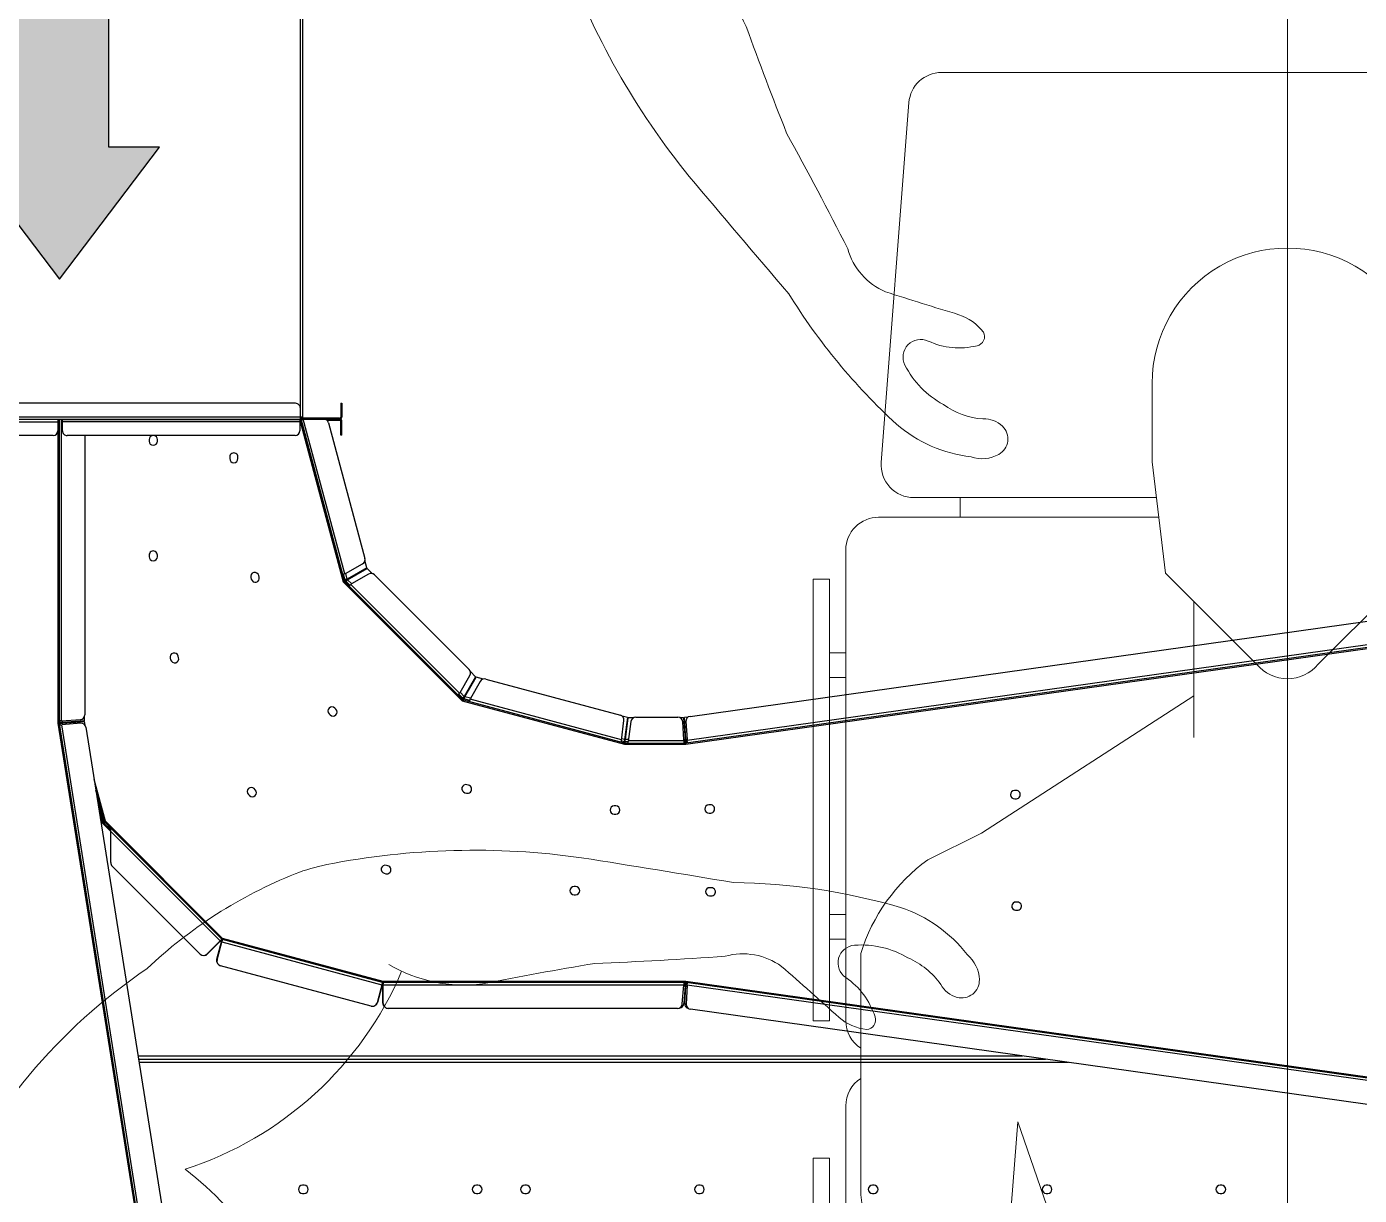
# Model space of a CAD drawing. Header units: millimetres. Extents: x 2822564 to 2991989, y -324396 to -253399.
# Drawn here: x 2856293 to 2857119, y -310785 to -310060 of the extents above; entities that cross this region are included whole.
import ezdxf

# ---------------------------------------------------------------- set-up
doc = ezdxf.new("R2010")
doc.units = ezdxf.units.MM
doc.linetypes.add('12017_XPLAN_GROUND$0$HIDDEN', pattern=[0.375, 0.25, -0.125])
doc.linetypes.add('DASHDOT', pattern=[1, 0.5, -0.25, 0, -0.25])
for name, color, linetype, lineweight in [("'new furniture'", 252, 'Continuous', 9), ('ARCHMED-Fur-S', 8, 'Continuous', 9), ('bed', 31, 'Continuous', 5), ('KATCHIN', 253, '12017_XPLAN_GROUND$0$HIDDEN', 5)]:
    doc.layers.add(name, color=color, linetype=linetype, lineweight=lineweight)
doc.layers.add('AX', color=1, linetype='DASHDOT')
doc.layers.add('LAF Detail', color=7, linetype='Continuous')
doc.styles.add('DIM METRES', font='italic8.shx', dxfattribs={"width": 0.53})
doc.styles.add('متر', font='italic.shx')
doc.dimstyles.new('metres', dxfattribs={"dimtxt": 0.18, "dimasz": 0.05, "dimexe": 0.1, "dimexo": 0.1, "dimgap": 0.01, "dimtad": 0, "dimzin": 0, "dimdsep": 46, "dimtxsty": 'DIM METRES', "dimcen": 0.09, "dimclrd": 256, "dimclre": 256, "dimclrt": 3, "dimadec": 0, "dimazin": 0, "dimtfac": 1, "dimtofl": 0, "dimtmove": 0, "dimatfit": 3, "dimfxl": 1, "dimtolj": 1, "dimtzin": 0, "dimarcsym": 0})

# ---------------------------------------------------------------- blocks, each defined once
blk = doc.blocks.new('*D20')
at = {"lineweight": -2, "transparency": 16777216}
for p, q in [((-64.11, -1089.55), (-64.11, -1089.85)), ((-64.06, -1089.75), (-32.34, -1089.75)), ((-0.05, -1089.75), (-31.77, -1089.75)), ((0, -1089.55), (0, -1089.85))]:
    blk.add_line(p, q, dxfattribs=at)
at = {"transparency": 16777216}
for points in [[(-64.06, -1089.75), (-64.06, -1089.76), (-64.11, -1089.75)], [(-0.05, -1089.75), (-0.05, -1089.76), (0, -1089.75)]]:
    blk.add_solid(points, dxfattribs=at)
at = {"layer": 'Defpoints', "color": 0, "transparency": 16777216}
for p in [(0, 997.5), (-64.11, -1042.5), (-64.11, -1089.75)]:
    blk.add_point(p, dxfattribs=at)
at = {"transparency": 16777216, "insert": (-32.06, -1089.75), "char_height": 0.15, "attachment_point": 5, "style": 'متر'}
blk.add_mtext('\\A1;64.11', dxfattribs=at)
blk = doc.blocks.new('N_1210DE-00037-200612191001')
at = {"layer": 'ARCHMED-Fur-S'}
for centre, radius, start, end in [((-10.669, 64.953), 1.92, 66.21196, 114.37964), ((-9.855, 59.081), 7.789, 101.90429, 136.25202), ((-10.298, 65.795), 1, 319.5394, 66.21196), ((-9.819, 60.246), 4.461, 100.02537, 130.95898), ((-10.638, 66.085), 1.446, 271.68318, 319.5394), ((10.289, 41.226), 34.702, 137.95474, 153.73238), ((-9.892, 59.315), 5.159, 123.54411, 158.49239), ((-13.761, 60.84), 1, 158.49239, 300.23354), ((-11.162, 56.379), 4.163, 81.46629, 120.23354), ((-10.601, 59.969), 0.53, 337.33038, 83.8286), ((-12.607, 61.358), 2.961, 294.23222, 327.44071), ((63.826, -126.759), 200.093, 112.08086, 113.32409), ((552.983, -349.481), 702.958, 144.71444, 145.421556), ((-13.628, 53.713), 3.717, 118.42029, 169.8089), ((-223.277, 135.675), 221.455, 336.55422, 338.46087), ((10.05, 25.536), 43.103, 146.26804, 165.45579), ((190.55, -13.648), 219.368, 163.7977, 165.47646), ((-29.752, 44.023), 8.376, 303.88537, 341.49979), ((-39.406, 24.402), 19.945, 352.27503, 41.28894), ((-21.993, 33.849), 10, 165.45579, 176.09594), ((-5.76, 32.741), 26.271, 176.09594, 197.83908), ((0.958, 29.385), 32.07, 188.41204, 220.503), ((-11.96, 6.897), 16.696, 75.65071, 117.39157)]:
    blk.add_arc(centre, radius, start, end, dxfattribs=at)
blk = doc.blocks.new('LAF')
at = {"ltscale": 10}
h = blk.add_hatch(color=150, dxfattribs=at)
h.dxf.hatch_style = 1
h.paths.add_polyline_path([(-273.79, 804.93), (-273.79, 866.18), (-470.79, 866.18), (-470.79, 897.68), (-552.75, 835.56), (-470.79, 773.44), (-470.79, 804.93)])
h.paths.add_polyline_path([(76.21, 804.93), (76.21, 866.18), (-120.79, 866.18), (-120.79, 897.68), (-202.75, 835.56), (-120.79, 773.44), (-120.79, 804.93)])
h.paths.add_polyline_path([(563, -606.23), (501.75, -606.23), (501.75, -803.23), (470.25, -803.23), (532.38, -885.19), (594.5, -803.23), (563, -803.23)])
h.paths.add_polyline_path([(563, -256.23), (501.75, -256.23), (501.75, -453.23), (470.25, -453.23), (532.38, -535.19), (594.5, -453.23), (563, -453.23)])
h.paths.add_polyline_path([(1174.11, 730.81), (1174.11, 792.06), (977.11, 792.06), (977.11, 823.56), (895.15, 761.44), (977.11, 699.31), (977.11, 730.81)])
h.paths.add_polyline_path([(1611.22, 730.81), (1611.22, 792.06), (1414.22, 792.06), (1414.22, 823.56), (1332.26, 761.44), (1414.22, 699.31), (1414.22, 730.81)])
blk.add_lwpolyline([(1174.11, 730.81), (1174.11, 792.06), (977.11, 792.06), (977.11, 823.56), (895.15, 761.44), (977.11, 699.31), (977.11, 730.81)], close=True, dxfattribs=at)
at = {"layer": 'LAF Detail', "color": 3, "linetype": 'Continuous', "lineweight": 25}
for p, q in [((808.17, 610.93), (808.17, 933.48)), ((806.77, 909.18), (806.77, 761.63)), ((809.57, 610.58), (809.57, 910.58)), ((798.17, 765.28), (798.17, 905.48)), ((818.17, 614.98), (818.17, 905.18)), ((619.5, 761.53), (152.11, 687.5)), ((619.75, 762.28), (152.78, 688.32)), ((618.47, 761.36), (618.7, 759.88)), ((618.58, 760.67), (619.75, 760.86)), ((619.5, 761.53), (619.61, 760.84)), ((619.63, 760.87), (619.61, 760.84)), ((808.17, 762.28), (619.75, 762.28)), ((619.86, 760.17), (619.75, 760.86)), ((619.97, 760.88), (621.16, 760.88)), ((619.97, 760.18), (619.97, 760.88)), ((620.11, 760.88), (620.08, 760.91)), ((808.17, 761.58), (620.11, 761.58)), ((620.11, 760.88), (620.11, 761.58)), ((621.16, 760.08), (621.16, 761.58)), ((657.9, 761.58), (657.89, 761.58)), ((808.17, 761.63), (658.26, 761.63)), ((143.28, 684.68), (618.68, 759.98)), ((619.72, 748.19), (618.7, 759.88)), ((618.75, 759.28), (619.72, 759.44)), ((619.72, 759.44), (620.79, 745.84)), ((621.29, 745.88), (620.22, 759.48)), ((620.22, 759.48), (621.2, 759.48)), ((621.16, 760.18), (808.17, 760.18)), ((621.16, 760.08), (621.98, 748.37)), ((798.17, 615.28), (798.17, 756.53)), ((801.17, 759.53), (808.17, 759.53)), ((806.77, 612.28), (806.77, 759.53)), ((808.17, 759.53), (808.17, 612.28)), ((617.2, 744.96), (148.53, 670.73)), ((618.45, 745.47), (620.79, 745.84)), ((620.84, 751.65), (620.35, 751.52)), ((620.4, 750.81), (620.89, 750.94)), ((620.46, 750.1), (620.95, 750.23)), ((620.51, 749.39), (621, 749.52)), ((621.29, 745.88), (623.66, 745.88)), ((798.17, 745.58), (624.97, 745.58)), ((565.09, 736.71), (558.17, 734.86)), ((571.7, 737.76), (558.35, 734.18)), ((558.78, 733.57), (578.31, 738.81)), ((558.9, 732.88), (584.93, 739.85)), ((476.58, 674.18), (531.14, 728.74)), ((557.54, 734.5), (484.79, 661.74)), ((485.78, 660.75), (558.35, 733.32)), ((486.22, 660.2), (558.9, 732.88)), ((533.26, 729.62), (554.65, 729.62)), ((558.04, 734), (553.66, 729.62)), ((558.35, 733.32), (557.86, 733.82)), ((558.78, 733.57), (558.6, 734.25)), ((409.38, 135.81), (409.38, 712.05)), ((411.38, 712.36), (411.38, 150.04)), ((413.38, 712.68), (413.38, 164.27)), ((724.04, 705.78), (723.04, 705.78)), ((795.67, 705.78), (794.67, 705.78)), ((723.04, 700.68), (724.04, 700.68)), ((794.67, 700.68), (795.67, 700.68)), ((660.05, 692.7), (659.08, 692.44)), ((660.4, 687.52), (661.37, 687.78)), ((485.78, 660.75), (476.58, 669.94)), ((485.1, 661.06), (476.61, 669.55)), ((444.26, 568.12), (469.3, 661.56)), ((472.97, 663.68), (485.53, 660.32)), ((473.33, 663.85), (484.92, 660.75)), ((483.57, 661.11), (483.5, 660.86)), ((484.29, 662.23), (484.11, 662.05)), ((485.28, 661.24), (485.1, 661.06)), ((484.17, 660.68), (457.58, 561.44)), ((458.94, 561.08), (485.53, 660.32)), ((459.57, 560.74), (486.22, 660.2)), ((484.92, 660.75), (484.85, 660.5)), ((784.86, 655.78), (783.86, 655.78)), ((783.86, 650.68), (784.86, 650.68)), ((575.56, 644.24), (574.86, 643.53)), ((578.46, 639.93), (579.17, 640.64)), ((710.05, 642.7), (709.08, 642.44)), ((710.4, 637.52), (711.37, 637.78)), ((807.81, 612.28), (707.45, 585.39)), ((807.99, 611.6), (708.24, 584.88)), ((808.17, 612.28), (801.17, 612.28)), ((807.81, 612.28), (808.35, 610.25)), ((808.17, 611.98), (1257.5, 611.98)), ((809.57, 611.58), (808.17, 611.58)), ((808.87, 611.09), (808.87, 611.58)), ((328.08, 610.65), (328.08, 609.65)), ((333.17, 609.65), (333.17, 610.65)), ((712.37, 584.53), (808.35, 610.25)), ((808.35, 610.25), (808.35, 587.68)), ((808.87, 609.88), (808.35, 609.88)), ((808.87, 587.68), (808.87, 609.88)), ((1257.5, 610.58), (809.57, 610.58)), ((807.31, 595.17), (808.35, 595.45)), ((807.65, 595.26), (807.65, 587.68)), ((625.56, 594.24), (624.86, 593.53)), ((628.46, 589.93), (629.17, 590.64)), ((806.13, 594.54), (721.99, 572)), ((798.35, 586.28), (798.35, 586.98)), ((798.35, 586.98), (806.95, 586.98)), ((801.35, 586.98), (801.35, 586.28)), ((806.95, 586.98), (806.95, 586.28)), ((807.65, 587.68), (808.87, 587.68)), ((809.57, 586.98), (809.57, 586.28)), ((818.17, 586.98), (809.57, 586.98)), ((815.17, 586.28), (815.17, 586.98)), ((818.17, 586.98), (818.17, 586.28)), ((707.45, 585.39), (633.71, 511.65)), ((707.49, 584.44), (634.65, 511.61)), ((638.4, 513.37), (705.73, 580.7)), ((704.74, 581.69), (706.15, 580.27)), ((705.23, 581.19), (707.99, 583.95)), ((712.25, 569.71), (706.15, 580.27)), ((706.2, 580.18), (708.71, 582.69)), ((707.49, 584.44), (707.99, 583.95)), ((708.4, 583.37), (707.91, 583.87)), ((708.42, 584.2), (708.24, 584.88)), ((708.53, 584.23), (708.42, 584.2)), ((708.53, 584.23), (712.19, 585.21)), ((708.72, 583.55), (708.53, 584.23)), ((708.71, 582.69), (715.75, 570.5)), ((709.15, 582.94), (712.58, 583.86)), ((716.19, 570.75), (709.15, 582.94)), ((712.52, 583.95), (712.01, 585.88)), ((712.52, 583.95), (718.62, 573.39)), ((798.35, 586.28), (806.95, 586.28)), ((818.17, 586.28), (809.57, 586.28)), ((712.48, 567.23), (715.75, 570.5)), ((716.19, 570.75), (720.65, 571.95)), ((458.94, 561.08), (446.38, 564.44)), ((458.2, 561.02), (446.6, 564.12)), ((711.77, 566.09), (653.01, 507.33)), ((442.87, 378.19), (442.87, 557.58)), ((445.87, 560.58), (458.87, 560.58)), ((446.17, 560.84), (458.17, 560.84)), ((456.77, 560.84), (456.77, 560.58)), ((456.91, 561.62), (456.84, 561.38)), ((457.47, 560.58), (457.47, 374.17)), ((458.17, 560.84), (458.17, 560.58)), ((458.26, 561.26), (458.2, 561.02)), ((458.87, 373.33), (458.87, 560.58)), ((459.57, 372.98), (459.57, 560.74)), ((526.66, 560.02), (526.4, 559.05)), ((531.32, 557.73), (531.58, 558.7)), ((635.15, 511.11), (637.91, 513.87)), ((636.4, 510.39), (638.92, 512.9)), ((638.83, 512.95), (637.41, 514.36)), ((638.83, 512.95), (649.38, 506.85)), ((576.66, 510.02), (576.4, 509.05)), ((581.32, 507.73), (581.58, 508.7)), ((633.71, 511.65), (606.77, 411.11)), ((634.22, 510.86), (607.56, 411.35)), ((609.42, 412.88), (634.57, 506.73)), ((633.21, 507.09), (635.15, 506.57)), ((633.89, 506.91), (634.9, 510.68)), ((634.22, 510.86), (634.9, 510.68)), ((635.15, 511.11), (634.65, 511.61)), ((635.55, 510.38), (634.87, 510.57)), ((645.7, 500.48), (635.15, 506.57)), ((635.73, 510.7), (635.23, 511.19)), ((635.24, 506.52), (636.15, 509.95)), ((636.15, 509.95), (648.35, 502.91)), ((648.6, 503.35), (636.4, 510.39)), ((648.6, 503.35), (651.87, 506.62)), ((328.08, 502.88), (328.08, 501.88)), ((333.17, 501.88), (333.17, 502.88)), ((647.1, 497.1), (624.73, 413.6)), ((647.15, 498.45), (648.35, 502.91)), ((328.08, 472.88), (328.08, 471.88)), ((333.17, 471.88), (333.17, 472.88)), ((513.32, 442.33), (513.32, 441.33)), ((518.42, 441.33), (518.42, 442.33)), ((563.32, 417.45), (563.32, 416.45)), ((568.42, 416.45), (568.42, 417.45)), ((609.02, 412.93), (608.05, 413.19)), ((606.77, 411.11), (606.77, 372.98)), ((607.47, 410.68), (607.47, 373.33)), ((607.47, 410.68), (608.17, 410.68)), ((607.47, 408.77), (608.47, 408.77)), ((608.24, 411.17), (607.56, 411.35)), ((608.87, 410.74), (608.17, 410.74)), ((608.17, 408.77), (608.17, 410.74)), ((608.22, 411.11), (608.73, 413.01)), ((608.9, 410.92), (608.22, 411.11)), ((620.89, 407.03), (608.47, 408.77)), ((608.87, 374.17), (608.87, 408.72)), ((609.02, 412.93), (621.46, 411.4)), ((609.57, 410.49), (623.17, 408.7)), ((609.57, 408.62), (609.57, 410.49)), ((609.64, 410.99), (610.12, 412.79)), ((623.24, 409.2), (609.64, 410.99)), ((623.17, 405.37), (623.17, 408.7)), ((623.24, 409.2), (624.1, 412.42)), ((623.47, 404.06), (623.47, 377.95)), ((382.48, -160.48), (457.33, 372.1)), ((385.1, -151.9), (458.83, 372.73)), ((385.92, -151.08), (459.57, 372.98)), ((457.23, 372.11), (445.44, 372.73)), ((445.61, 375.2), (457.37, 374.17)), ((445.93, 373.69), (456.74, 372.93)), ((456.77, 373.43), (445.96, 374.18)), ((456.74, 372.93), (456.63, 372.14)), ((456.77, 374.22), (456.77, 373.43)), ((457.23, 372.11), (458.71, 371.9)), ((458.87, 374.17), (457.37, 374.17)), ((457.46, 373.08), (458.16, 372.98)), ((457.47, 373.18), (458.17, 373.18)), ((458.16, 372.98), (458.02, 372)), ((458.14, 372.83), (458.83, 372.73)), ((458.17, 374.17), (458.17, 373.18)), ((458.87, 373.33), (458.17, 373.33)), ((606.77, 372.98), (680.42, -151.08)), ((609.47, 374.17), (607.47, 374.17)), ((608.17, 373.33), (607.47, 373.33)), ((607.51, 372.73), (608.21, 372.83)), ((607.51, 372.73), (681.25, -151.9)), ((607.63, 371.9), (609.61, 372.18)), ((608.17, 373.18), (608.17, 374.17)), ((608.87, 373.18), (608.17, 373.18)), ((608.88, 373.08), (608.19, 372.98)), ((608.32, 372), (608.19, 372.98)), ((608.94, 373.03), (608.88, 373.08)), ((683.86, -160.48), (609.02, 372.1)), ((609.47, 374.17), (620.68, 374.95)), ((623.17, 374.38), (609.57, 373.43)), ((609.57, 373.43), (609.57, 374.18)), ((609.61, 372.93), (623.21, 373.88)), ((620.82, 372.97), (609.61, 372.18)), ((609.71, 372.19), (609.61, 372.93)), ((623.17, 374.38), (623.17, 376.64)), ((623.52, 371.64), (623.21, 373.88)), ((328.08, 365.1), (328.08, 364.1)), ((333.17, 364.1), (333.17, 365.1)), ((368.44, -155.47), (442.31, 370.15)), ((624, 370.39), (697.91, -155.47)), ((512.64, 358.33), (512.59, 357.33)), ((517.68, 357.09), (517.73, 358.09)), ((564.01, 358.57), (564.05, 357.57)), ((569.15, 357.81), (569.1, 358.81)), ((328.08, 257.32), (328.08, 256.32)), ((333.17, 256.32), (333.17, 257.32)), ((503.75, 168.56), (503.7, 167.56)), ((508.79, 167.33), (508.84, 168.32)), ((572.89, 169.05), (572.93, 168.05)), ((578.03, 168.29), (577.98, 169.28)), ((328.08, 149.55), (328.08, 148.55)), ((333.17, 148.55), (333.17, 149.55)), ((328.08, 41.77), (328.08, 40.77)), ((333.17, 40.77), (333.17, 41.77))]:
    blk.add_line(p, q, dxfattribs=at)
for centre, radius, start, end in [((618.62, 762.23), 1.13, 321.36122, 2.08293), ((616.49, 761.86), 3.29, 341.83748, 7.24763), ((611.77, 762.01), 7.98, 352.42926, 1.9279), ((624.11, 760.06), 4.43, 169.60569, 188.08363), ((620.87, 762.41), 1.13, 186.91707, 227.63878), ((623.04, 762.38), 3.29, 181.75237, 207.16252), ((627.67, 763.26), 7.98, 187.0721, 196.57074), ((619.97, 759.48), 1.4, 90, 99), ((615.79, 759.41), 4.43, 0.91633, 19.39433), ((658.26, 760.23), 1.4, 90, 105), ((801.17, 765.28), 3, 180, 270), ((621.04, 759.57), 1.32, 152.92371, 185.65645), ((619.97, 759.48), 0.7, 90, 99), ((618.9, 759.4), 1.32, 3.34355, 36.07629), ((801.17, 756.53), 3, 90, 180), ((616.73, 747.93), 3, 279, 5), ((624.97, 748.58), 3, 184, 270), ((533.26, 726.62), 3, 90, 135), ((558.53, 733.51), 1.4, 105, 135), ((548.55, 722.46), 14.68, 45.17711, 50.65013), ((558.53, 733.51), 0.7, 105, 135), ((556.28, 730.22), 3.73, 45.40006, 56.22444), ((573.09, 736.63), 14.68, 189.34987, 194.82289), ((562.51, 733.82), 3.73, 183.77556, 194.59994), ((723.04, 703.23), 2.55, 90, 270), ((724.04, 703.23), 2.55, 270, 90), ((794.67, 703.23), 2.55, 90, 270), ((795.67, 703.23), 2.55, 11.36505, 90), ((795.67, 703.23), 2.55, 270, 348.63495), ((659.74, 689.98), 2.55, 105, 285), ((660.71, 690.24), 2.55, 285, 105), ((478.71, 672.06), 3, 135, 225), ((478.74, 671.67), 3, 180.42833, 225), ((472.19, 660.78), 3, 75, 165), ((472.55, 660.95), 3, 75, 119.57167), ((485.59, 660.57), 1.4, 135, 165), ((485.59, 660.57), 0.7, 135, 165), ((496.63, 670.55), 14.68, 219.34987, 224.82289), ((482.47, 646.01), 14.68, 75.17711, 80.65013), ((485.28, 656.59), 3.73, 75.40006, 86.22444), ((488.88, 662.82), 3.73, 213.77556, 224.59994), ((783.86, 653.23), 2.55, 90, 270), ((784.86, 653.23), 2.55, 270, 90), ((577.37, 642.44), 2.55, 315, 135), ((576.66, 641.73), 2.55, 135, 315), ((709.74, 639.98), 2.55, 105, 285), ((710.71, 640.24), 2.55, 285, 105), ((330.62, 610.65), 2.55, 0, 180), ((801.17, 615.28), 3, 180, 270), ((815.17, 614.98), 3, 270, 0), ((330.62, 609.65), 2.55, 180, 0), ((809.57, 609.88), 1.4, 90, 155.49261), ((809.57, 609.88), 0.7, 90, 180), ((627.37, 592.44), 2.55, 315, 135), ((805.35, 597.44), 3, 285, 0), ((626.66, 591.73), 2.55, 135, 315), ((806.95, 587.68), 1.4, 270, 0), ((806.95, 587.68), 0.7, 270, 0), ((809.57, 587.68), 1.4, 200.72422, 270), ((809.57, 587.68), 0.7, 180, 270), ((709.66, 586.21), 2.36, 200.35316, 238.37077), ((708.43, 586.04), 1.18, 213.56402, 260.76647), ((706.39, 584.86), 1.18, 339.23353, 26.43598), ((705.63, 583.88), 2.36, 1.62923, 39.64684), ((708.9, 582.88), 1.4, 105, 135), ((711.81, 585.69), 4.31, 205.01773, 224.03416), ((708.9, 582.88), 0.7, 105, 135), ((709.69, 583.55), 1.3, 187.97992, 221.43719), ((703.06, 578.47), 7.06, 36.76841, 39.67335), ((705, 581.76), 4.31, 15.96584, 34.98227), ((707.92, 582.53), 1.3, 18.56281, 52.02008), ((721.22, 574.89), 3, 210, 285), ((447.16, 567.34), 3, 165, 255), ((447.38, 567.02), 3, 211.20713, 255), ((529.12, 559.36), 2.55, 345, 165), ((709.65, 568.21), 3, 315, 30), ((445.87, 557.58), 3, 90, 180), ((446.17, 557.84), 3, 90, 133.79287), ((458.87, 560.84), 1.4, 165, 180), ((458.87, 560.84), 0.7, 165, 180), ((459.63, 554.06), 6.68, 90.46666, 102.57299), ((461.35, 567.18), 6.68, 242.42702, 254.53334), ((459.62, 558.94), 1.8, 91.40068, 114.3494), ((460.08, 562.47), 1.8, 230.6506, 253.59932), ((528.86, 558.39), 2.55, 165, 345), ((330.62, 502.88), 2.55, 0, 180), ((578.86, 508.39), 2.55, 165, 345), ((579.12, 509.36), 2.55, 345, 165), ((634.24, 512.71), 1.18, 243.56402, 290.76647), ((635.22, 513.47), 2.36, 230.35317, 268.37077), ((633.06, 510.67), 1.18, 9.23353, 56.43598), ((632.89, 509.44), 2.36, 31.62923, 69.64684), ((636.22, 510.2), 1.4, 135, 165), ((637.34, 514.1), 4.31, 235.01773, 254.03416), ((633.41, 507.29), 4.31, 45.96584, 64.98227), ((636.22, 510.2), 0.7, 135, 165), ((636.57, 511.18), 1.3, 217.97992, 251.43719), ((635.55, 509.41), 1.3, 48.56281, 82.02008), ((650.88, 509.45), 3, 240, 315), ((330.62, 501.88), 2.55, 180, 0), ((644.2, 497.88), 3, 345, 60), ((330.62, 472.88), 2.55, 0, 180), ((330.62, 471.88), 2.55, 180, 0), ((515.87, 442.33), 2.55, 0, 180), ((515.87, 441.33), 2.55, 180, 0), ((565.87, 417.45), 2.55, 0, 180), ((565.87, 416.45), 2.55, 180, 0), ((621.83, 414.38), 3, 263, 345), ((606.87, 412.21), 1.1, 264.91466, 308.97487), ((607.39, 413.92), 2.87, 257.53342, 287.09787), ((606.58, 410.03), 1.1, 36.02513, 80.08535), ((606.64, 408.24), 2.87, 57.90214, 87.46658), ((609.57, 410.74), 1.4, 165, 180), ((609.64, 414.9), 4.41, 250.50431, 269.07528), ((608.56, 406.71), 4.41, 75.92472, 94.49569), ((609.57, 410.74), 0.7, 165, 180), ((609.65, 411.8), 1.32, 233.76021, 266.61925), ((609.37, 409.7), 1.32, 78.38075, 111.23979), ((620.47, 404.06), 3, 0, 82), ((445.28, 369.73), 3, 87, 172), ((445.72, 370.69), 3, 86, 165.577), ((445.87, 378.19), 3, 180, 265), ((446.17, 377.18), 3, 186.423, 266), ((456.84, 374.25), 1.32, 265.33919, 298.05706), ((457.28, 377.33), 4.43, 262.91534, 281.38242), ((456.7, 369), 4.43, 70.61758, 89.08466), ((456.69, 372.11), 1.32, 53.94294, 86.66081), ((456.77, 373.18), 0.7, 352, 0), ((459.2, 369.63), 3.38, 83.64019, 108.31734), ((456.77, 373.18), 1.4, 352, 0), ((459.67, 376.36), 3.38, 243.68267, 268.35981), ((459.54, 371.84), 1.14, 88.45846, 128.47608), ((459.7, 374.12), 1.14, 223.52392, 263.54154), ((606.64, 374.12), 1.14, 276.45846, 316.47608), ((606.68, 376.36), 3.38, 271.64019, 296.31734), ((607.15, 369.63), 3.38, 71.68267, 96.35981), ((606.8, 371.84), 1.14, 51.52392, 91.54154), ((609.64, 369), 4.43, 90.91534, 109.38242), ((609.57, 373.18), 1.4, 180, 188), ((609.06, 377.33), 4.43, 258.6176, 277.08462), ((609.65, 372.11), 1.32, 93.33919, 126.05706), ((609.57, 373.18), 0.7, 180, 188), ((609.5, 374.25), 1.32, 241.94294, 274.66081), ((620.47, 377.95), 3, 274, 0), ((621.03, 369.97), 3, 8, 94), ((330.62, 365.1), 2.55, 0, 180), ((330.62, 364.1), 2.55, 180, 0), ((515.14, 357.21), 2.55, 177.31783, 357.31783), ((515.18, 358.21), 2.55, 357.31783, 177.31783), ((566.55, 358.69), 2.55, 2.68216, 182.68216), ((566.6, 357.69), 2.55, 182.68216, 2.68216), ((330.62, 257.32), 2.55, 0, 180), ((330.62, 256.32), 2.55, 180, 0), ((506.25, 167.45), 2.55, 177.31783, 357.31783), ((506.29, 168.44), 2.55, 357.31783, 177.31783), ((575.43, 169.16), 2.55, 2.68216, 182.68216), ((575.48, 168.17), 2.55, 182.68216, 2.68216), ((330.62, 149.55), 2.55, 0, 180), ((330.62, 148.55), 2.55, 180, 0), ((330.62, 41.77), 2.55, 0, 180), ((330.62, 40.77), 2.55, 180, 0)]:
    blk.add_arc(centre, radius, start, end, dxfattribs=at)
blk = doc.blocks.new('Tavolo operatorio con paziente')
at = {"layer": 'bed'}
for p, q in [((82.728, 807.367), (82.728, 759.352)), ((82.728, 759.352), (74.571, 691.312)), ((-18.829, 635.571), (-74.571, 691.312)), ((74.571, 691.312), (18.829, 635.571)), ((57.342, 590.739), (57.342, 674.083)), ((187.117, 532.346), (57.342, 616.318)), ((219.901, 515.954), (187.117, 532.346)), ((260.881, 458.582), (260.881, 311.054)), ((129.745, 253.681), (164.806, 355.676)), ((164.806, 355.676), (178.921, 179.917))]:
    blk.add_line(p, q, dxfattribs=at)
for points in [[(80.108, 737.5), (228.402, 737.5, 0.4368825), (248.344, 759.034), (231.42, 979.034, 0.3919022), (211.479, 997.5), (-211.479, 997.5, 0.3919022), (-231.42, 979.034), (-248.344, 759.034, 0.4368825), (-228.402, 737.5), (-80.108, 737.5)], [(260.881, 400.719, 0.2541507), (270, 417.5), (270, 705.5, 0.4142136), (250, 725.5), (78.67, 725.5)], [(252.584, 83.668, 0.3767606), (270, 103.5), (270, 365.5, 0.2541507), (260.881, 382.281)]]:
    blk.add_lwpolyline(points, format="xyb", dxfattribs=at)
blk.add_lwpolyline([(78.67, 725.5), (200, 725.5), (200, 737.5), (80.108, 737.5)], dxfattribs=at)
for points in [[(290, 687.5), (280, 687.5), (280, 417.5), (290, 417.5)], [(280, 642.5), (270, 642.5), (270, 627.5), (280, 627.5)], [(280, 482.5), (270, 482.5), (270, 467.5), (280, 467.5)], [(290, 333.5), (280, 333.5), (280, 83.5), (290, 83.5)]]:
    blk.add_lwpolyline(points, close=True, dxfattribs=at)
at = {"layer": 'bed', "extrusion": (0, 0, -1)}
for centre, major_axis, start_param, end_param in [((0, 807.367), (58.498, 58.498), 3.9269908, 7.0685835), ((0, 651.165), (-17.287, 17.287), 3.0478868, 4.8060948), ((154.333, 425.798), (78.827, 78.827), -0.1566019, 0.4868992), ((142.039, 323.348), (84.483, 84.483), 0.8884798, 1.3258177)]:
    blk.add_ellipse(centre, major_axis=major_axis, ratio=1, start_param=start_param, end_param=end_param, dxfattribs=at)
dim = blk.add_linear_dim(base=(-64.112, -1089.755), p1=(0, 997.5), p2=(-64.112, -1042.5), dimstyle='metres', override={"dimfxl": 0.2, "dimfxlon": 1, "dimarcsym": 2})
dim.commit()
dim.dimension.update_dxf_attribs({"geometry": '*D20', "text_midpoint": (-32.056, -1089.755)})
blk = doc.blocks.new('Surgery Zone')
at = {"layer": 'KATCHIN', "color": 240, "ltscale": 1.1, "true_color": 0xed1f24}
blk.add_line((1610637.8, -562746.67, 0), (1610637.8, -564696.67, 0), dxfattribs=at)
at = {"layer": 'KATCHIN', "color": 85, "ltscale": 1.1, "true_color": 0x58ba48}
blk.add_circle((1610637.8, -562746.67, 0), 2200, dxfattribs=at)
at = {"layer": "'new furniture'", "extrusion": (1.57871e-14, -3.63266e-19, -1)}
for p, xscale, yscale, zscale, rotation in [((-1611443.14, -562779.73, 0), -10.99999999998999, 10.99999999998998, -10.99999999998999, 244.3416203095116), ((-1610777.09, -564262.15, 0), 10.99999999998999, 10.99999999998999, -10.99999999984072, 354.6292389127441)]:
    blk.add_blockref('N_1210DE-00037-200612191001', p, dxfattribs=dict(at, xscale=xscale, yscale=yscale, zscale=zscale, rotation=rotation))
at = {"layer": 'bed', "xscale": -1.014127344535011, "yscale": 1.014127344535011, "zscale": 1.014127344535011, "rotation": 180}
blk.add_blockref('Tavolo operatorio con paziente', (1610637.8, -562746.67, 0), dxfattribs=at)

msp = doc.modelspace()

# ---------------------------------------------------------------- block references
at = {"layer": 'AX', "rotation": 180}
msp.add_blockref('Surgery Zone', (4467712.08, -873846.93, 0), dxfattribs=at)

# ---------------------------------------------------------------- next in the draw order: block references
at = {"color": 1, "rotation": 89.99999999999999}
msp.add_blockref('LAF', (2857074.28, -311112.05), dxfattribs=at)

doc.saveas('drawing.dxf')
